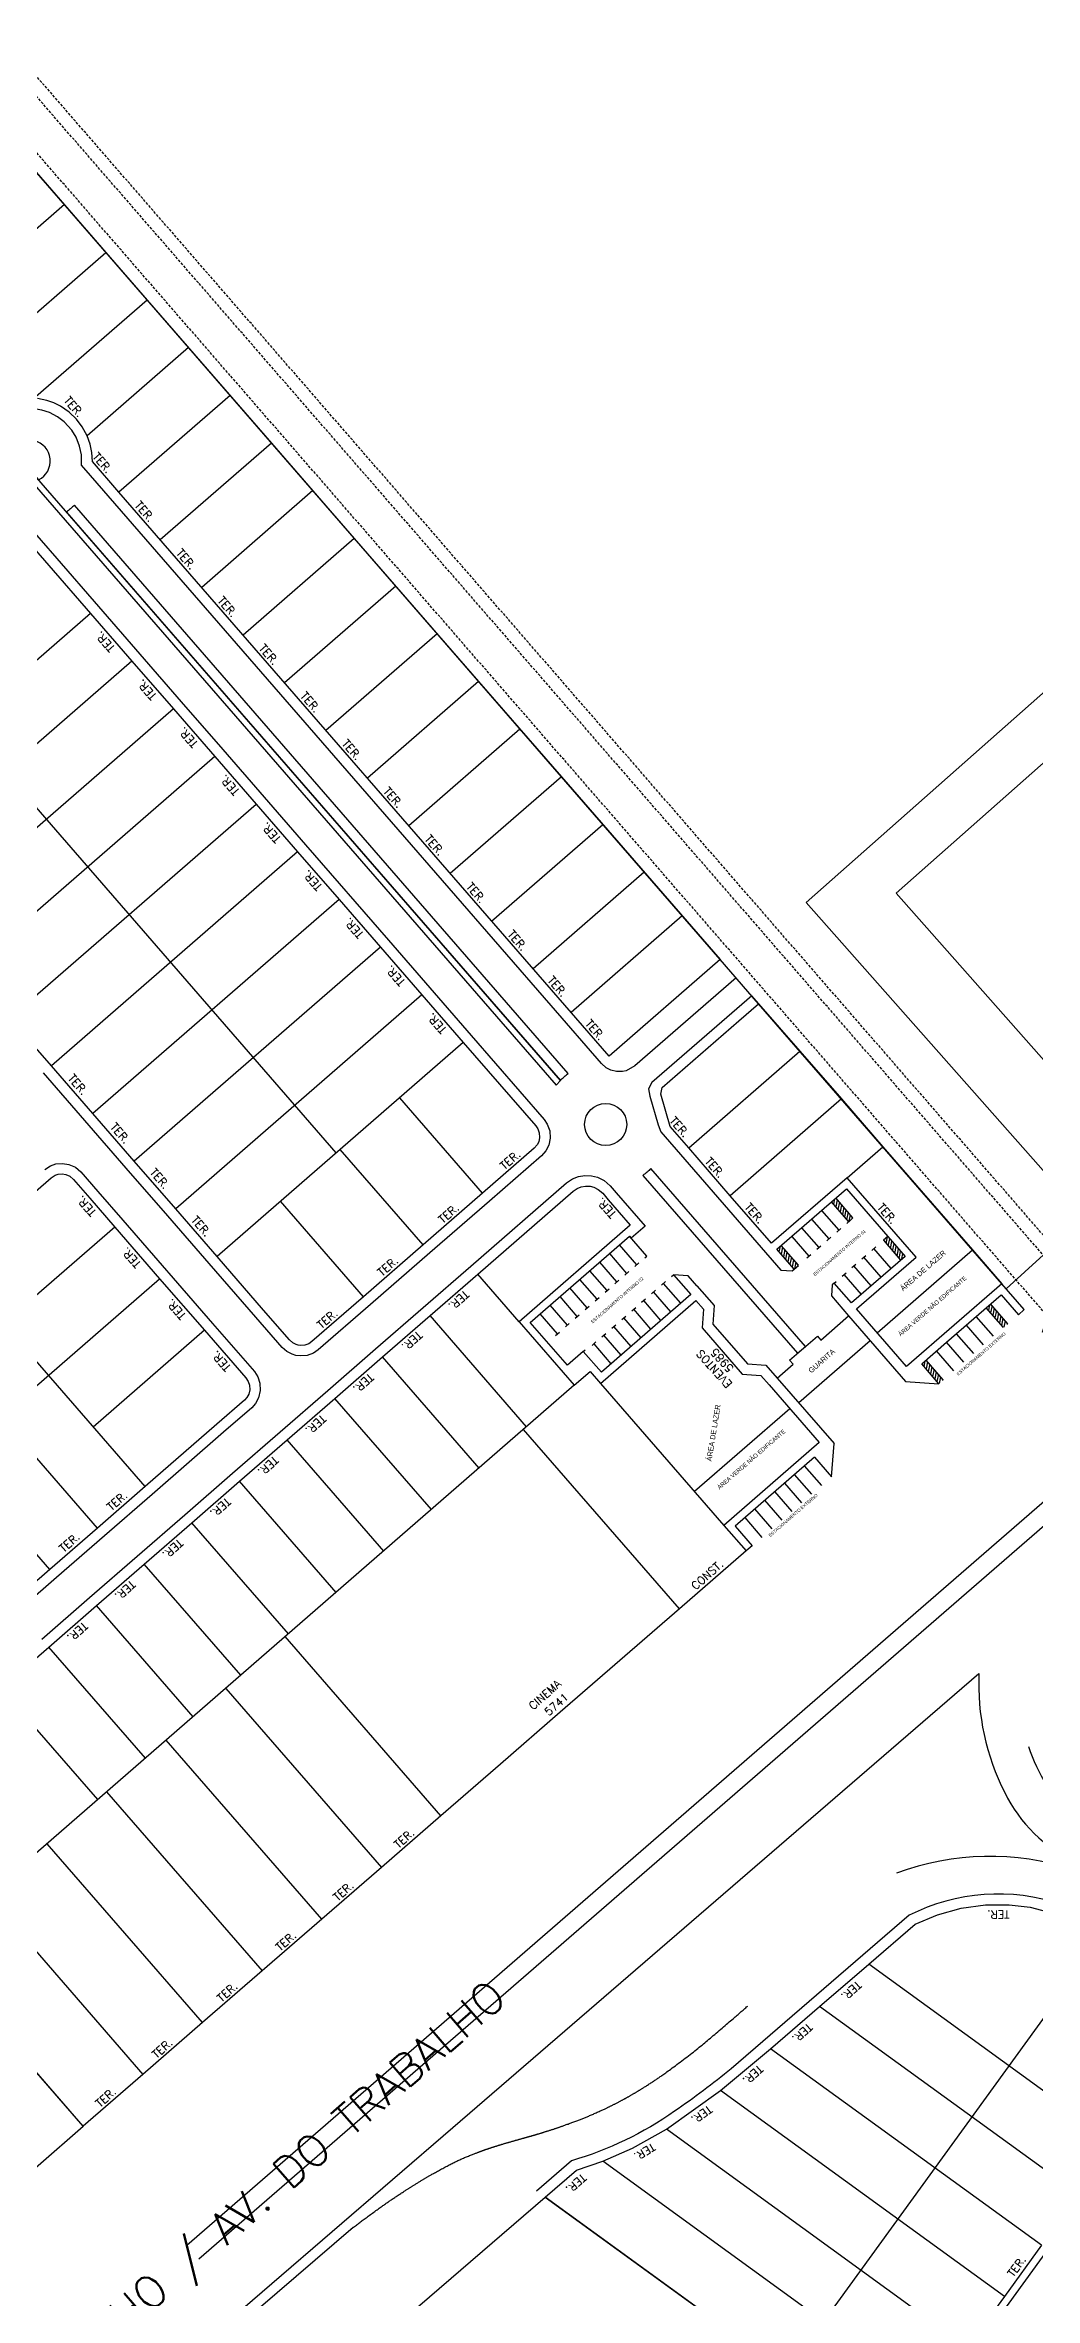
# Model space of a CAD drawing. Extents: x 714896 to 749292, y 8417558 to 8447149.
# Drawn here: x 742666.8 to 742854.9, y 8429286 to 8429714 of the extents above; entities that cross this region are included whole.
import ezdxf

# ---------------------------------------------------------------- set-up
doc = ezdxf.new("R2010")
doc.units = 0
doc.header["$MEASUREMENT"] = 0
doc.linetypes.add('DASHED', pattern=[0.75, 0.5, -0.25])
for name, color, linetype in [('LOTE', 7, 'CONTINUOUS'), ('MEIO_FIO', 24, 'CONTINUOUS'), ('NUM-PORTA', 7, 'CONTINUOUS'), ('QUADRA', 6, 'CONTINUOUS'), ('REFERENCIA', 7, 'CONTINUOUS'), ('TEXTO', 7, 'CONTINUOUS'), ('TEXTODERUA', 3, 'CONTINUOUS')]:
    doc.layers.add(name, color=color, linetype=linetype)
doc.styles.add('ROMANS', font='ROMANS.SHX', dxfattribs={"height": 1.5})

msp = doc.modelspace()

# ---------------------------------------------------------------- linework, layer by layer
at = {"layer": 'LOTE', "color": 0}
for p, q in [((742814.35, 8429492.62), (742817.63, 8429488.85)), ((742781.14, 8429483.95), (742777.86, 8429487.73)), ((742808.69, 8429487.7), (742811.97, 8429483.93)), ((742810.57, 8429489.34), (742813.85, 8429485.57)), ((742812.46, 8429490.98), (742815.74, 8429487.21)), ((742775.48, 8429479.03), (742772.2, 8429482.81)), ((742777.37, 8429480.67), (742774.09, 8429484.45)), ((742779.26, 8429482.31), (742775.98, 8429486.09)), ((742825.69, 8429479.96), (742822.41, 8429483.73)), ((742827.58, 8429481.6), (742824.3, 8429485.37)), ((742771.71, 8429475.75), (742768.43, 8429479.53)), ((742773.6, 8429477.39), (742770.32, 8429481.17)), ((742787.6, 8429474.99), (742784.32, 8429478.77)), ((742821.92, 8429476.68), (742818.64, 8429480.45)), ((742823.8, 8429478.32), (742820.52, 8429482.09)), ((742766.05, 8429470.83), (742762.77, 8429474.61)), ((742767.94, 8429472.47), (742764.65, 8429476.25)), ((742769.82, 8429474.11), (742766.54, 8429477.89)), ((742783.83, 8429471.71), (742780.55, 8429475.49)), ((742785.72, 8429473.35), (742782.44, 8429477.13)), ((742848.94, 8429470.36), (742845.66, 8429474.13)), ((742848.94, 8429470.36), (742845.66, 8429474.13)), ((742764.16, 8429469.19), (742760.88, 8429472.97)), ((742778.17, 8429466.79), (742774.89, 8429470.57)), ((742780.06, 8429468.43), (742776.78, 8429472.21)), ((742781.94, 8429470.07), (742778.66, 8429473.85)), ((742845.17, 8429467.08), (742841.89, 8429470.85)), ((742847.05, 8429468.72), (742843.77, 8429472.49)), ((742774.4, 8429463.51), (742771.12, 8429467.29)), ((742776.28, 8429465.15), (742773, 8429468.93)), ((742839.51, 8429462.16), (742836.23, 8429465.93)), ((742841.39, 8429463.8), (742838.11, 8429467.57)), ((742843.28, 8429465.44), (742840, 8429469.21)), ((742810.64, 8429437.06), (742807.36, 8429440.84)), ((742812.52, 8429438.7), (742809.24, 8429442.48)), ((742814.41, 8429440.34), (742811.13, 8429444.12)), ((742804.98, 8429432.14), (742801.7, 8429435.92)), ((742806.86, 8429433.78), (742803.58, 8429437.56)), ((742808.75, 8429435.42), (742805.47, 8429439.2)), ((742803.09, 8429430.5), (742799.81, 8429434.28))]:
    msp.add_line(p, q, dxfattribs=at)
at = {"layer": 'LOTE', "color": 253, "linetype": 'DASHED'}
for points in [[(742861.96, 8429481.67), (742522.05, 8429872.73)], [(742877.46, 8429460.02), (742520.17, 8429871.09)], [(742872.18, 8429455.44), (742514.88, 8429866.49)]]:
    msp.add_lwpolyline(points, dxfattribs=at)
at = {"layer": 'LOTE', "linetype": 'CONTINUOUS'}
for points in [[(742763.92, 8429516.42), (742764.72, 8429517.33), (742500.07, 8429821.8), (742499.06, 8429821.13), (742763.92, 8429516.42)], [(742675.42, 8429606.04), (742633.53, 8429569.64)], [(742683.29, 8429596.99), (742636.5, 8429556.31)], [(742691.16, 8429587.93), (742644.37, 8429547.26)], [(742722.12, 8429503.54), (742651.27, 8429585.05)], [(742699.03, 8429578.87), (742652.24, 8429538.2)], [(742660.11, 8429529.14), (742706.91, 8429569.82)], [(742714.78, 8429560.76), (742667.99, 8429520.09)], [(742722.65, 8429551.7), (742675.86, 8429511.03)], [(742730.52, 8429542.65), (742683.73, 8429501.97)], [(742738.4, 8429533.59), (742691.6, 8429492.92)], [(742746.27, 8429524.53), (742699.47, 8429483.86)], [(742749.94, 8429495.92), (742734.19, 8429514.04)], [(742738.62, 8429486.08), (742722.87, 8429504.2)], [(742727.29, 8429476.24), (742711.55, 8429494.36)], [(742680.02, 8429489.47), (742658.89, 8429471.1)], [(742630, 8429428.77), (742688.55, 8429479.66)], [(742685.78, 8429440.16), (742649.05, 8429482.43)], [(742676.73, 8429432.29), (742639.99, 8429474.55)], [(742697.08, 8429469.85), (742675.94, 8429451.48)], [(742667.67, 8429424.42), (742630.93, 8429466.68)]]:
    msp.add_lwpolyline(points, dxfattribs=at)
at = {"layer": 'LOTE', "color": 7, "linetype": 'CONTINUOUS'}
for points in [[(742670.44, 8429683.72), (742649.31, 8429665.35)], [(742657.18, 8429656.29), (742678.32, 8429674.66)], [(742686.19, 8429665.6), (742665.05, 8429647.23)], [(742694.06, 8429656.55), (742674.77, 8429639.78)], [(742701.93, 8429647.49), (742680.8, 8429629.12)], [(742709.8, 8429638.43), (742688.67, 8429620.06)], [(742717.68, 8429629.38), (742696.54, 8429611.01)], [(742725.55, 8429620.32), (742704.42, 8429601.95)], [(742733.42, 8429611.26), (742712.29, 8429592.89)], [(742741.29, 8429602.2), (742720.16, 8429583.84)], [(742749.17, 8429593.15), (742728.03, 8429574.78)], [(742757.04, 8429584.09), (742735.91, 8429565.72)], [(742764.91, 8429575.03), (742743.78, 8429556.67)], [(742751.65, 8429547.61), (742772.78, 8429565.98)], [(742780.66, 8429556.92), (742759.52, 8429538.55)], [(742787.87, 8429548.62), (742766.75, 8429530.23)], [(742789.13, 8429504.49), (742810.26, 8429522.86)], [(742818.13, 8429513.8), (742797, 8429495.43)], [(742819.21, 8429498.84), (742826.01, 8429504.74)], [(742824.94, 8429469.38), (742843.06, 8429485.13)], [(742756.88, 8429471.47), (742749, 8429480.54)], [(742758.31, 8429451.53), (742739.95, 8429472.66)], [(742749.26, 8429443.66), (742730.89, 8429464.79)], [(742767.37, 8429459.4), (742644.52, 8429352.62)], [(742772.36, 8429459.76), (742795.81, 8429432.78)], [(742740.2, 8429435.79), (742721.83, 8429456.92)], [(742808.34, 8429454.95), (742790.22, 8429439.21)], [(742731.14, 8429427.91), (742712.77, 8429449.05)], [(742787.35, 8429416.93), (742757.73, 8429451.02)], [(742722.09, 8429420.04), (742703.72, 8429441.17)], [(742713.03, 8429412.17), (742694.66, 8429433.3)], [(742703.97, 8429404.3), (742685.6, 8429425.43)], [(742694.92, 8429396.42), (742676.55, 8429417.56)], [(742742.02, 8429377.62), (742712.44, 8429411.66)], [(742685.86, 8429388.55), (742667.49, 8429409.68)], [(742676.8, 8429380.68), (742658.43, 8429401.81)], [(742701.12, 8429401.82), (742730.69, 8429367.8)], [(742719.36, 8429357.97), (742689.8, 8429391.98)], [(742678.48, 8429382.14), (742708.03, 8429348.14)], [(742696.7, 8429338.31), (742667.16, 8429372.3)], [(742655.84, 8429362.46), (742685.37, 8429328.48)], [(742869.23, 8429356.63), (742807.72, 8429271.82)], [(742870.23, 8429315.43), (742823.33, 8429349.44)], [(742863.19, 8429305.72), (742813.99, 8429341.39)], [(742856.14, 8429296), (742804.65, 8429333.34)], [(742849.1, 8429286.29), (742795.18, 8429325.39)], [(742842.05, 8429276.57), (742784.87, 8429318.04)], [(742835.01, 8429266.86), (742772.78, 8429311.98)]]:
    msp.add_lwpolyline(points, dxfattribs=at)
at = {"layer": 'LOTE', "linetype": 'CONTINUOUS'}
for points in [[(742660.47, 8429637.27), (742665.55, 8429631.42, 1.290994)], [(742672.36, 8429626.63, -0.041739), (742670.85, 8429625.32), (742764.72, 8429517.33, -0.041739), (742766.23, 8429518.64)], [(742781.92, 8429500.59, -0.041739), (742780.41, 8429499.28), (742809.79, 8429465.48), (742811.3, 8429466.79)]]:
    msp.add_lwpolyline(points, format="xyb", close=True, dxfattribs=at)
at = {"layer": 'LOTE', "color": 0}
for points in [[(742819.52, 8429490.49), (742816.24, 8429494.26)], [(742816.85, 8429494.8), (742816.65, 8429493.79)], [(742817.34, 8429494.67), (742817.06, 8429493.31)], [(742820.33, 8429491.23), (742817.07, 8429494.99)], [(742817.75, 8429494.2), (742817.48, 8429492.83)], [(742818.17, 8429493.72), (742817.89, 8429492.36)], [(742818.58, 8429493.24), (742818.31, 8429491.88)], [(742818.99, 8429492.77), (742818.72, 8429491.41)], [(742819.41, 8429492.29), (742819.13, 8429490.93)], [(742819.82, 8429491.81), (742819.57, 8429490.57)], [(742815.36, 8429486.88), (742816.12, 8429487.54)], [(742817.25, 8429488.52), (742818.01, 8429489.18)], [(742819.14, 8429490.16), (742819.51, 8429490.49)], [(742819.52, 8429490.49), (742820.33, 8429491.23)], [(742826.94, 8429487.67), (742826.11, 8429486.95)], [(742826.22, 8429486.82), (742826.27, 8429487.09)], [(742826.63, 8429486.34), (742826.89, 8429487.62)], [(742827.05, 8429485.87), (742827.32, 8429487.23)], [(742780.76, 8429483.63), (742781.14, 8429483.95)], [(742806.48, 8429485.78), (742806.27, 8429484.77)], [(742809.95, 8429482.21), (742806.69, 8429485.97)], [(742806.96, 8429485.65), (742806.69, 8429484.29)], [(742807.37, 8429485.18), (742807.1, 8429483.81)], [(742807.79, 8429484.7), (742807.51, 8429483.34)], [(742808.2, 8429484.22), (742807.93, 8429482.86)], [(742808.62, 8429483.75), (742808.34, 8429482.39)], [(742809.03, 8429483.27), (742808.76, 8429481.91)], [(742809.44, 8429482.79), (742809.19, 8429481.55)], [(742811.59, 8429483.6), (742812.34, 8429484.26)], [(742813.48, 8429485.24), (742814.23, 8429485.9)], [(742822.03, 8429483.4), (742822.79, 8429484.06)], [(742823.92, 8429485.04), (742824.67, 8429485.7)], [(742826.11, 8429486.95), (742829.39, 8429483.17)], [(742827.46, 8429485.39), (742827.73, 8429486.75)], [(742827.87, 8429484.91), (742828.15, 8429486.28)], [(742828.29, 8429484.44), (742828.56, 8429485.8)], [(742828.7, 8429483.96), (742828.98, 8429485.32)], [(742829.12, 8429483.48), (742829.39, 8429484.85)], [(742829.62, 8429483.48), (742829.8, 8429484.37)], [(742775.1, 8429478.71), (742775.86, 8429479.36)], [(742776.99, 8429480.35), (742777.75, 8429481)], [(742778.88, 8429481.99), (742779.63, 8429482.64)], [(742783.94, 8429478.45), (742784.69, 8429479.11)], [(742785.82, 8429480.09), (742786.2, 8429480.42)], [(742809.14, 8429481.47), (742809.97, 8429482.19)], [(742809.86, 8429482.32), (742809.81, 8429482.08)], [(742816.75, 8429478.81), (742817.13, 8429479.14)], [(742818.26, 8429480.12), (742819.01, 8429480.78)], [(742820.14, 8429481.76), (742820.9, 8429482.42)], [(742769.44, 8429473.79), (742770.2, 8429474.44)], [(742771.33, 8429475.43), (742772.09, 8429476.08)], [(742773.22, 8429477.07), (742773.97, 8429477.72)], [(742778.28, 8429473.53), (742779.03, 8429474.19)], [(742780.16, 8429475.17), (742780.92, 8429475.83)], [(742782.05, 8429476.81), (742782.81, 8429477.47)], [(742848.94, 8429470.36), (742845.66, 8429474.13)], [(742846.28, 8429474.67), (742846.07, 8429473.65)], [(742849.76, 8429471.09), (742846.49, 8429474.85)], [(742846.76, 8429474.54), (742846.49, 8429473.18)], [(742765.67, 8429470.51), (742766.42, 8429471.16)], [(742767.56, 8429472.15), (742768.31, 8429472.8)], [(742774.5, 8429470.25), (742775.26, 8429470.91)], [(742776.39, 8429471.89), (742777.15, 8429472.55)], [(742847.18, 8429474.06), (742846.9, 8429472.7)], [(742847.59, 8429473.59), (742847.32, 8429472.22)], [(742848.01, 8429473.11), (742847.73, 8429471.75)], [(742848.42, 8429472.63), (742848.15, 8429471.27)], [(742848.83, 8429472.16), (742848.56, 8429470.79)], [(742849.25, 8429471.68), (742849, 8429470.43)], [(742849.66, 8429471.2), (742849.61, 8429470.97)], [(742763.78, 8429468.87), (742764.54, 8429469.52)], [(742769.07, 8429465.83), (742769.44, 8429466.17)], [(742770.73, 8429466.97), (742771.48, 8429467.63)], [(742772.62, 8429468.61), (742773.37, 8429469.27)], [(742834.01, 8429464.01), (742833.81, 8429462.99)], [(742834.5, 8429463.88), (742834.22, 8429462.52)], [(742837.49, 8429460.43), (742834.23, 8429464.19)], [(742834.91, 8429463.4), (742834.64, 8429462.04)], [(742835.33, 8429462.93), (742835.05, 8429461.56)], [(742835.74, 8429462.45), (742835.47, 8429461.09)], [(742836.16, 8429461.97), (742835.88, 8429460.61)], [(742836.57, 8429461.5), (742836.3, 8429460.13)], [(742836.98, 8429461.02), (742836.73, 8429459.77)], [(742837.4, 8429460.54), (742837.35, 8429460.31)]]:
    msp.add_lwpolyline(points, dxfattribs=at)
at = {"layer": 'LOTE', "color": 253, "elevation": 545.04}
for points in [[(742917.1, 8429489.77), (742693.69, 8429295.99)], [(742919.39, 8429487.12), (742695.99, 8429293.35)]]:
    msp.add_lwpolyline(points, dxfattribs=at)
at = {"layer": 'LOTE', "color": 7}
for points in [[(742805.92, 8429460.78), (742808.94, 8429463.41), (742808.28, 8429464.16), (742813.56, 8429468.76), (742814.22, 8429468), (742819.5, 8429472.59)], [(742823.61, 8429467.86), (742810.04, 8429456.04)]]:
    msp.add_lwpolyline(points, dxfattribs=at)
at = {"layer": 'LOTE', "linetype": 'CONTINUOUS'}
msp.add_circle((742773.32, 8429508.96), 4, dxfattribs=at)
at = {"layer": 'MEIO_FIO', "color": 24, "linetype": 'CONTINUOUS'}
msp.add_line((742725.32, 8429299.38), (742700.06, 8429277.64), dxfattribs=at)
at = {"layer": 'MEIO_FIO', "linetype": 'CONTINUOUS'}
for points in [[(742798.13, 8429536.82), (742778.89, 8429520.09), (742777.22, 8429519.17), (742776.5, 8429519.02), (742775.4, 8429519.01), (742774.32, 8429519.28), (742773.45, 8429519.73), (742772.54, 8429520.53), (742762.95, 8429531.56), (742724.19, 8429576.15), (742675.44, 8429632.24), (742673.73, 8429634.2), (742673.69, 8429636.2), (742673.35, 8429637.85), (742672.68, 8429639.53), (742671.85, 8429640.88), (742670.43, 8429642.45), (742669.15, 8429643.43), (742667.64, 8429644.22), (742666.18, 8429644.7), (742664.36, 8429644.98), (742640.08, 8429672.91), (742616.36, 8429700.21), (742585.09, 8429736.18)], [(742663.07, 8429623.3), (742669, 8429616.48), (742676.93, 8429607.36), (742684.8, 8429598.3), (742692.67, 8429589.24), (742700.54, 8429580.19), (742708.42, 8429571.13), (742716.29, 8429562.07), (742732.03, 8429543.96), (742739.91, 8429534.9), (742747.78, 8429525.84), (742761.63, 8429509.91), (742762.23, 8429509.02), (742762.69, 8429507.76), (742762.79, 8429506.38), (742762.5, 8429505.02), (742761.96, 8429503.94), (742761.16, 8429503.03), (742751.25, 8429494.41), (742739.93, 8429484.57), (742728.61, 8429474.73), (742718.7, 8429466.12), (742717.8, 8429465.51), (742716.58, 8429465.08), (742715.37, 8429464.97), (742714.43, 8429465.09), (742713.74, 8429465.29), (742712.72, 8429465.81), (742711.83, 8429466.6), (742706.81, 8429472.37), (742697.97, 8429482.55), (742690.09, 8429491.6), (742682.22, 8429500.66), (742674.35, 8429509.72), (742666.48, 8429518.77)], [(742802.39, 8429531.92), (742801.08, 8429533.42), (742782.12, 8429516.93), (742781.45, 8429515.72), (742781.75, 8429514.34), (742783.32, 8429508.89), (742783.81, 8429507.56), (742806.64, 8429481.29), (742808.76, 8429481.14), (742809.14, 8429481.47), (742805.86, 8429485.24), (742819.07, 8429496.72), (742830.22, 8429483.89), (742820.03, 8429475.04), (742816.75, 8429478.81), (742816.37, 8429478.48), (742816.22, 8429476.37), (742819.5, 8429472.59), (742830.33, 8429460.14), (742836.68, 8429459.7), (742833.4, 8429463.47), (742838.11, 8429467.57), (742848.49, 8429476.59), (742851.77, 8429472.81), (742852.9, 8429473.8), (742848.64, 8429478.71)], [(742666.72, 8429500.43), (742667.81, 8429501.13), (742668.84, 8429501.46), (742670.11, 8429501.57), (742671.31, 8429501.37), (742672.55, 8429500.82), (742673.56, 8429499.95), (742676.78, 8429496.25), (742681.53, 8429490.79), (742698.59, 8429471.16), (742706.55, 8429462), (742707.22, 8429460.98), (742707.61, 8429459.78), (742707.69, 8429458.4), (742707.37, 8429457.03), (742706.77, 8429455.92), (742706.05, 8429455.13), (742700.72, 8429450.49), (742687.1, 8429438.65), (742678.04, 8429430.78), (742668.98, 8429422.91), (742651.84, 8429408.01)], [(742666.18, 8429411.19), (742675.24, 8429419.07), (742684.29, 8429426.94), (742693.35, 8429434.81), (742702.41, 8429442.68), (742711.46, 8429450.56), (742720.52, 8429458.43), (742729.58, 8429466.3), (742738.63, 8429474.17), (742747.69, 8429482.04), (742765.9, 8429497.87), (742767, 8429498.61), (742768.14, 8429499.05), (742769.37, 8429499.26), (742770.65, 8429499.2), (742771.77, 8429498.92), (742773.04, 8429498.29), (742774.18, 8429497.3), (742775.32, 8429495.99), (742780.83, 8429489.65), (742778.19, 8429487.35)], [(742790.67, 8429478.32), (742789.03, 8429480.21), (742786.21, 8429480.41), (742789.49, 8429476.63), (742772.51, 8429461.87), (742769.07, 8429465.83), (742766.05, 8429463.21), (742758.99, 8429471.33), (742777.84, 8429487.71), (742778.19, 8429487.35)], [(742790.67, 8429478.32), (742790.67, 8429478.32), (742793.95, 8429474.55), (742793.71, 8429471.02), (742800.27, 8429463.48), (742803.79, 8429463.23), (742805.92, 8429460.78), (742816.74, 8429448.33)], [(742813.02, 8429445.76), (742797.92, 8429432.64), (742801.15, 8429428.91)], [(742813.02, 8429445.76), (742816.26, 8429442.02), (742816.74, 8429448.33)], [(742801.15, 8429428.91), (742800.02, 8429427.93)]]:
    msp.add_lwpolyline(points, dxfattribs=at)
at = {"layer": 'MEIO_FIO', "color": 24, "linetype": 'CONTINUOUS'}
for points in [[(742853.7, 8429390.76, 0.122128), (742862.18, 8429377.15, 0.168147), (742875.18, 8429374.29, 0.168141), (742933.5, 8429398.48, 0.007611), (742949.8, 8429414.01, 0.086904), (742974.5, 8429449.8, 0.127502), (742978.25, 8429471.19, -0.207551), (742985.44, 8429501.52)], [(742829.17, 8429256.26), (742900.22, 8429354.22, 0.737564), (742895.06, 8429361.1), (742894.97, 8429361.07, -0.041319), (742876.62, 8429358.37), (742874.15, 8429358.35, -0.083644), (742859.94, 8429360.77, 0.201476), (742831.02, 8429358.71), (742797.19, 8429329.56, -0.021984), (742786.43, 8429321.48, -0.08207), (742766.84, 8429312.08), (742760.15, 8429306.32)]]:
    msp.add_lwpolyline(points, format="xyb", dxfattribs=at)
for points in [[(742698.44, 8429278.88), (742744.26, 8429318.4), (742844.28, 8429404.65)], [(742724.82, 8429298.99), (742724.82, 8429298.99), (742725.03, 8429299.15), (742725.23, 8429299.31), (742725.41, 8429299.45), (742725.59, 8429299.59), (742725.77, 8429299.73), (742725.94, 8429299.85), (742726.1, 8429299.98), (742726.26, 8429300.1), (742726.42, 8429300.22), (742726.58, 8429300.34), (742726.74, 8429300.46), (742726.9, 8429300.59), (742727.07, 8429300.71), (742727.24, 8429300.83), (742727.41, 8429300.96), (742727.59, 8429301.1), (742727.78, 8429301.24), (742727.98, 8429301.38), (742728.18, 8429301.53), (742728.39, 8429301.68), (742728.6, 8429301.83), (742728.81, 8429301.98), (742729.02, 8429302.14), (742729.24, 8429302.29), (742729.45, 8429302.44), (742729.66, 8429302.6), (742729.87, 8429302.75), (742730.07, 8429302.89), (742730.27, 8429303.03), (742730.46, 8429303.17), (742730.65, 8429303.3), (742730.82, 8429303.43), (742730.99, 8429303.55), (742731.16, 8429303.66), (742731.31, 8429303.77), (742731.46, 8429303.88), (742731.61, 8429303.98), (742731.76, 8429304.08), (742731.9, 8429304.18), (742732.04, 8429304.28), (742732.18, 8429304.38), (742732.32, 8429304.47), (742732.46, 8429304.57), (742732.61, 8429304.67), (742732.76, 8429304.77), (742732.91, 8429304.87), (742733.06, 8429304.97), (742733.23, 8429305.08), (742733.39, 8429305.19), (742733.56, 8429305.3), (742733.72, 8429305.41), (742733.89, 8429305.52), (742734.06, 8429305.63), (742734.23, 8429305.74), (742734.39, 8429305.85), (742734.55, 8429305.96), (742734.71, 8429306.06), (742734.87, 8429306.16), (742735.02, 8429306.26), (742735.16, 8429306.35), (742735.3, 8429306.44), (742735.42, 8429306.52), (742735.55, 8429306.6), (742735.66, 8429306.68), (742735.77, 8429306.75), (742735.87, 8429306.81), (742735.98, 8429306.88), (742736.07, 8429306.94), (742736.17, 8429307), (742736.27, 8429307.06), (742736.36, 8429307.13), (742736.46, 8429307.19), (742736.56, 8429307.25), (742736.66, 8429307.31), (742736.76, 8429307.37), (742736.87, 8429307.44), (742736.98, 8429307.51), (742737.1, 8429307.58), (742737.22, 8429307.66), (742737.35, 8429307.74), (742737.47, 8429307.81), (742737.6, 8429307.89), (742737.73, 8429307.97), (742737.86, 8429308.05), (742737.99, 8429308.13), (742738.12, 8429308.21), (742738.25, 8429308.29), (742738.38, 8429308.36), (742738.5, 8429308.44), (742738.62, 8429308.51), (742738.73, 8429308.58), (742738.84, 8429308.64), (742738.95, 8429308.71), (742739.05, 8429308.77), (742739.15, 8429308.83), (742739.25, 8429308.89), (742739.36, 8429308.95), (742739.46, 8429309.01), (742739.56, 8429309.07), (742739.67, 8429309.13), (742739.79, 8429309.2), (742739.9, 8429309.26), (742740.03, 8429309.33), (742740.16, 8429309.41), (742740.3, 8429309.49), (742740.45, 8429309.57), (742740.61, 8429309.66), (742740.78, 8429309.76), (742740.96, 8429309.85), (742741.15, 8429309.96), (742741.34, 8429310.06), (742741.54, 8429310.17), (742741.74, 8429310.28), (742741.94, 8429310.4), (742742.15, 8429310.51), (742742.36, 8429310.62), (742742.57, 8429310.74), (742742.78, 8429310.85), (742742.99, 8429310.96), (742743.19, 8429311.07), (742743.4, 8429311.17), (742743.59, 8429311.28), (742743.79, 8429311.38), (742743.97, 8429311.47), (742744.16, 8429311.57), (742744.34, 8429311.66), (742744.53, 8429311.75), (742744.7, 8429311.84), (742744.88, 8429311.92), (742745.06, 8429312.01), (742745.24, 8429312.09), (742745.42, 8429312.17), (742745.6, 8429312.25), (742745.78, 8429312.34), (742745.96, 8429312.42), (742746.14, 8429312.5), (742746.33, 8429312.58), (742746.52, 8429312.66), (742746.71, 8429312.74), (742746.9, 8429312.82), (742747.09, 8429312.89), (742747.28, 8429312.97), (742747.46, 8429313.04), (742747.64, 8429313.12), (742747.82, 8429313.19), (742747.99, 8429313.25), (742748.15, 8429313.32), (742748.31, 8429313.38), (742748.45, 8429313.44), (742748.59, 8429313.49), (742748.72, 8429313.54), (742748.83, 8429313.58), (742748.94, 8429313.62), (742749.03, 8429313.66), (742749.12, 8429313.69), (742749.2, 8429313.72), (742749.27, 8429313.75), (742749.34, 8429313.78), (742749.4, 8429313.8), (742749.45, 8429313.82), (742749.51, 8429313.84), (742749.56, 8429313.86), (742749.61, 8429313.88), (742749.66, 8429313.89), (742749.7, 8429313.91), (742749.76, 8429313.93), (742749.81, 8429313.95), (742749.86, 8429313.97), (742749.92, 8429313.99), (742749.98, 8429314.01), (742750.04, 8429314.03), (742750.09, 8429314.05), (742750.15, 8429314.07), (742750.21, 8429314.1), (742750.27, 8429314.12), (742750.33, 8429314.14), (742750.39, 8429314.16), (742750.45, 8429314.18), (742750.51, 8429314.2), (742750.56, 8429314.22), (742750.61, 8429314.24), (742750.66, 8429314.25), (742750.71, 8429314.27), (742750.76, 8429314.29), (742750.8, 8429314.3), (742750.85, 8429314.32), (742750.9, 8429314.33), (742750.94, 8429314.35), (742750.99, 8429314.36), (742751.04, 8429314.38), (742751.09, 8429314.4), (742751.14, 8429314.41), (742751.19, 8429314.43), (742751.25, 8429314.45), (742751.31, 8429314.47), (742751.38, 8429314.49), (742751.45, 8429314.52), (742751.52, 8429314.54), (742751.6, 8429314.57), (742751.68, 8429314.59), (742751.76, 8429314.62), (742751.85, 8429314.65), (742751.93, 8429314.68), (742752.02, 8429314.7), (742752.11, 8429314.73), (742752.2, 8429314.76), (742752.29, 8429314.79), (742752.38, 8429314.82), (742752.47, 8429314.85), (742752.55, 8429314.87), (742752.64, 8429314.9), (742752.72, 8429314.93), (742752.8, 8429314.95), (742752.88, 8429314.98), (742752.96, 8429315), (742753.04, 8429315.03), (742753.12, 8429315.05), (742753.2, 8429315.07), (742753.27, 8429315.1), (742753.36, 8429315.12), (742753.44, 8429315.15), (742753.53, 8429315.17), (742753.61, 8429315.2), (742753.71, 8429315.23), (742753.8, 8429315.25), (742753.9, 8429315.28), (742754.01, 8429315.32), (742754.12, 8429315.35), (742754.23, 8429315.38), (742754.35, 8429315.41), (742754.47, 8429315.45), (742754.59, 8429315.48), (742754.71, 8429315.52), (742754.83, 8429315.55), (742754.95, 8429315.59), (742755.07, 8429315.62), (742755.19, 8429315.66), (742755.31, 8429315.69), (742755.43, 8429315.73), (742755.54, 8429315.76), (742755.65, 8429315.79), (742755.75, 8429315.82), (742755.85, 8429315.85), (742755.95, 8429315.88), (742756.04, 8429315.9), (742756.13, 8429315.93), (742756.22, 8429315.95), (742756.31, 8429315.98), (742756.4, 8429316), (742756.48, 8429316.02), (742756.57, 8429316.05), (742756.65, 8429316.07), (742756.74, 8429316.1), (742756.82, 8429316.12), (742756.91, 8429316.14), (742757, 8429316.17), (742757.09, 8429316.2), (742757.19, 8429316.22), (742757.28, 8429316.25), (742757.38, 8429316.27), (742757.47, 8429316.3), (742757.57, 8429316.33), (742757.67, 8429316.36), (742757.76, 8429316.38), (742757.85, 8429316.41), (742757.95, 8429316.44), (742758.04, 8429316.46), (742758.12, 8429316.48), (742758.21, 8429316.51), (742758.29, 8429316.53), (742758.36, 8429316.55), (742758.43, 8429316.57), (742758.5, 8429316.59), (742758.56, 8429316.61), (742758.62, 8429316.63), (742758.68, 8429316.64), (742758.74, 8429316.66), (742758.79, 8429316.67), (742758.85, 8429316.69), (742758.9, 8429316.71), (742758.96, 8429316.72), (742759.02, 8429316.74), (742759.08, 8429316.76), (742759.14, 8429316.77), (742759.21, 8429316.79), (742759.28, 8429316.81), (742759.35, 8429316.84), (742759.43, 8429316.86), (742759.52, 8429316.88), (742759.6, 8429316.91), (742759.69, 8429316.93), (742759.79, 8429316.96), (742759.88, 8429316.99), (742759.98, 8429317.02), (742760.07, 8429317.05), (742760.17, 8429317.07), (742760.27, 8429317.1), (742760.36, 8429317.13), (742760.46, 8429317.16), (742760.55, 8429317.19), (742760.65, 8429317.21), (742760.74, 8429317.24), (742760.82, 8429317.27), (742760.91, 8429317.29), (742760.99, 8429317.32), (742761.08, 8429317.34), (742761.16, 8429317.37), (742761.25, 8429317.4), (742761.33, 8429317.42), (742761.42, 8429317.45), (742761.51, 8429317.48), (742761.6, 8429317.51), (742761.7, 8429317.54), (742761.79, 8429317.57), (742761.9, 8429317.6), (742762, 8429317.63), (742762.11, 8429317.67), (742762.23, 8429317.7), (742762.34, 8429317.74), (742762.46, 8429317.78), (742762.59, 8429317.82), (742762.71, 8429317.86), (742762.84, 8429317.9), (742762.96, 8429317.94), (742763.09, 8429317.98), (742763.21, 8429318.02), (742763.33, 8429318.06), (742763.45, 8429318.1), (742763.57, 8429318.14), (742763.68, 8429318.18), (742763.79, 8429318.21), (742763.9, 8429318.25), (742764, 8429318.28), (742764.1, 8429318.31), (742764.19, 8429318.35), (742764.29, 8429318.38), (742764.38, 8429318.41), (742764.48, 8429318.44), (742764.58, 8429318.48), (742764.68, 8429318.51), (742764.78, 8429318.55), (742764.89, 8429318.59), (742765.01, 8429318.63), (742765.13, 8429318.67), (742765.25, 8429318.71), (742765.39, 8429318.76), (742765.54, 8429318.82), (742765.69, 8429318.87), (742765.85, 8429318.93), (742766.02, 8429318.99), (742766.19, 8429319.05), (742766.37, 8429319.12), (742766.55, 8429319.18), (742766.74, 8429319.25), (742766.92, 8429319.32), (742767.11, 8429319.39), (742767.3, 8429319.46), (742767.48, 8429319.52), (742767.66, 8429319.59), (742767.84, 8429319.66), (742768.02, 8429319.73), (742768.19, 8429319.79), (742768.36, 8429319.86), (742768.52, 8429319.92), (742768.69, 8429319.98), (742768.84, 8429320.04), (742769, 8429320.11), (742769.16, 8429320.17), (742769.31, 8429320.23), (742769.47, 8429320.3), (742769.63, 8429320.36), (742769.79, 8429320.43), (742769.95, 8429320.5), (742770.11, 8429320.57), (742770.28, 8429320.64), (742770.45, 8429320.71), (742770.63, 8429320.79), (742770.81, 8429320.87), (742770.99, 8429320.95), (742771.17, 8429321.03), (742771.36, 8429321.11), (742771.55, 8429321.2), (742771.73, 8429321.28), (742771.92, 8429321.36), (742772.1, 8429321.45), (742772.28, 8429321.53), (742772.45, 8429321.61), (742772.62, 8429321.68), (742772.78, 8429321.76), (742772.94, 8429321.83), (742773.08, 8429321.9), (742773.22, 8429321.96), (742773.35, 8429322.02), (742773.48, 8429322.08), (742773.59, 8429322.13), (742773.7, 8429322.19), (742773.81, 8429322.24), (742773.91, 8429322.29), (742774.01, 8429322.34), (742774.11, 8429322.38), (742774.21, 8429322.43), (742774.31, 8429322.48), (742774.4, 8429322.53), (742774.5, 8429322.58), (742774.6, 8429322.63), (742774.7, 8429322.68), (742774.81, 8429322.73), (742774.92, 8429322.79), (742775.04, 8429322.85), (742775.15, 8429322.91), (742775.27, 8429322.97), (742775.39, 8429323.03), (742775.51, 8429323.09), (742775.63, 8429323.15), (742775.74, 8429323.21), (742775.86, 8429323.27), (742775.97, 8429323.33), (742776.09, 8429323.39), (742776.19, 8429323.45), (742776.3, 8429323.5), (742776.4, 8429323.56), (742776.49, 8429323.61), (742776.59, 8429323.66), (742776.67, 8429323.7), (742776.76, 8429323.75), (742776.84, 8429323.79), (742776.92, 8429323.84), (742777, 8429323.88), (742777.07, 8429323.92), (742777.15, 8429323.96), (742777.23, 8429324.01), (742777.31, 8429324.05), (742777.38, 8429324.1), (742777.47, 8429324.14), (742777.55, 8429324.19), (742777.64, 8429324.24), (742777.73, 8429324.29), (742777.83, 8429324.35), (742777.93, 8429324.4), (742778.03, 8429324.46), (742778.13, 8429324.52), (742778.23, 8429324.58), (742778.34, 8429324.64), (742778.44, 8429324.7), (742778.55, 8429324.76), (742778.65, 8429324.83), (742778.75, 8429324.88), (742778.85, 8429324.94), (742778.95, 8429325), (742779.05, 8429325.06), (742779.14, 8429325.11), (742779.23, 8429325.16), (742779.31, 8429325.21), (742779.39, 8429325.26), (742779.47, 8429325.31), (742779.55, 8429325.36), (742779.63, 8429325.41), (742779.71, 8429325.46), (742779.8, 8429325.51), (742779.88, 8429325.56), (742779.97, 8429325.61), (742780.06, 8429325.67), (742780.16, 8429325.73), (742780.26, 8429325.79), (742780.36, 8429325.86), (742780.48, 8429325.93), (742780.6, 8429326.01), (742780.73, 8429326.09), (742780.87, 8429326.18), (742781.01, 8429326.27), (742781.15, 8429326.36), (742781.3, 8429326.46), (742781.46, 8429326.56), (742781.61, 8429326.66), (742781.77, 8429326.76), (742781.93, 8429326.86), (742782.08, 8429326.96), (742782.24, 8429327.06), (742782.39, 8429327.17), (742782.55, 8429327.27), (742782.7, 8429327.36), (742782.84, 8429327.46), (742782.98, 8429327.56), (742783.13, 8429327.65), (742783.27, 8429327.75), (742783.41, 8429327.84), (742783.55, 8429327.95), (742783.7, 8429328.05), (742783.86, 8429328.16), (742784.02, 8429328.27), (742784.19, 8429328.39), (742784.37, 8429328.52), (742784.56, 8429328.66), (742784.76, 8429328.8), (742784.98, 8429328.96), (742785.21, 8429329.13), (742785.45, 8429329.31), (742785.71, 8429329.5), (742785.99, 8429329.7), (742786.27, 8429329.91), (742786.57, 8429330.13), (742786.87, 8429330.35), (742787.18, 8429330.58), (742787.49, 8429330.82), (742787.81, 8429331.06), (742788.13, 8429331.3), (742788.45, 8429331.54), (742788.77, 8429331.78), (742789.08, 8429332.02), (742789.39, 8429332.26), (742789.7, 8429332.5), (742789.99, 8429332.73), (742790.28, 8429332.95), (742790.56, 8429333.18), (742790.84, 8429333.4), (742791.11, 8429333.62), (742791.38, 8429333.84), (742791.65, 8429334.06), (742791.91, 8429334.27), (742792.18, 8429334.49), (742792.44, 8429334.71), (742792.7, 8429334.93), (742792.96, 8429335.15), (742793.23, 8429335.38), (742793.5, 8429335.6), (742793.77, 8429335.84), (742794.05, 8429336.07), (742794.33, 8429336.31), (742794.62, 8429336.55), (742794.9, 8429336.8), (742795.19, 8429337.04), (742795.47, 8429337.28), (742795.75, 8429337.52), (742796.03, 8429337.76), (742796.3, 8429337.99), (742796.56, 8429338.22), (742796.82, 8429338.44), (742797.07, 8429338.65), (742797.3, 8429338.86), (742797.53, 8429339.05), (742797.74, 8429339.24), (742797.94, 8429339.41), (742798.13, 8429339.57), (742798.31, 8429339.72), (742798.48, 8429339.87), (742798.64, 8429340.01), (742798.8, 8429340.15), (742798.96, 8429340.28), (742799.11, 8429340.42), (742799.27, 8429340.55), (742799.43, 8429340.69), (742799.59, 8429340.83), (742799.76, 8429340.97), (742799.94, 8429341.13), (742800.12, 8429341.29), (742800.32, 8429341.46)]]:
    msp.add_lwpolyline(points, dxfattribs=at)
for centre, radius, start, end in [((742889.56, 8429402.6), 45.33, 177.4012, 206.9836), ((742874.22, 8429394.14, -544.13), 27.82, 205.8131, 245.3904), ((742846.4, 8429318.47), 51.42, 72.1395, 110.2412)]:
    msp.add_arc(centre, radius, start, end, dxfattribs=at)
at = {"layer": 'QUADRA', "color": 6, "linetype": 'CONTINUOUS'}
for points in [[(743590, 8430111), (743590, 8430111), (743590, 8430111), (743254, 8429827), (742963.72, 8429581.76), (742849.47, 8429477.75), (742848.64, 8429478.71), (742802.39, 8429531.91), (742795.09, 8429540.32), (742513, 8429864.85), (742395.12, 8429762.09), (742436.04, 8429715.16), (742375.25, 8429662.4), (742375.25, 8429662.4), (742030.99, 8430058.47)], [(742639.73, 8429288.77), (742674.04, 8429318.65), (742030.99, 8430058.47)], [(742884.46, 8428944.21), (742804.69, 8428865.65), (742768.89, 8428826.38), (742694.69, 8428737.53), (742555.09, 8428799.16), (742499.6, 8428824.18), (742466.98, 8428839.92), (742444.21, 8428852.33), (742378.75, 8428900.34), (742331.76, 8428934.79), (742761.81, 8429305.12), (743080.2, 8429074.22)]]:
    msp.add_lwpolyline(points, dxfattribs=at)
at = {"layer": 'QUADRA', "linetype": 'CONTINUOUS'}
for points in [[(742654.7, 8429701.83), (742686.19, 8429665.6), (742709.8, 8429638.43), (742725.55, 8429620.32), (742749.17, 8429593.15), (742764.91, 8429575.03), (742795.09, 8429540.32), (742773.99, 8429521.95), (742680.8, 8429629.12), (742675.76, 8429634.91), (742675.65, 8429636.66), (742675.33, 8429638.19), (742674.77, 8429639.78), (742673.83, 8429641.53), (742672.74, 8429642.97), (742671.35, 8429644.29), (742669.74, 8429645.41), (742668.47, 8429646.04), (742667.09, 8429646.53), (742665.35, 8429646.9)], [(742661.64, 8429621.89), (742667.49, 8429615.17), (742675.42, 8429606.04), (742683.29, 8429596.99), (742691.16, 8429587.93), (742699.03, 8429578.87), (742706.91, 8429569.82), (742714.78, 8429560.76), (742722.65, 8429551.7), (742730.52, 8429542.65), (742738.4, 8429533.59), (742746.27, 8429524.53), (742760.04, 8429508.68), (742760.44, 8429508.11), (742760.71, 8429507.34), (742760.77, 8429506.51), (742760.6, 8429505.69), (742760.29, 8429505.06), (742759.75, 8429504.45), (742749.94, 8429495.92), (742738.62, 8429486.08), (742727.29, 8429476.24), (742727.29, 8429476.24), (742717.48, 8429467.71), (742716.88, 8429467.31), (742716.15, 8429467.04), (742715.41, 8429466.98), (742714.85, 8429467.05), (742714.48, 8429467.16), (742713.85, 8429467.48), (742713.25, 8429468.01), (742708.32, 8429473.68), (742699.47, 8429483.86), (742691.6, 8429492.92), (742683.73, 8429501.97), (742675.86, 8429511.03), (742667.99, 8429520.09), (742660.11, 8429529.14)], [(742658.43, 8429401.81), (742667.49, 8429409.68), (742676.55, 8429417.56), (742685.6, 8429425.43), (742694.66, 8429433.3), (742703.72, 8429441.17), (742712.77, 8429449.05), (742721.83, 8429456.92), (742730.89, 8429464.79), (742739.95, 8429472.66), (742749, 8429480.54), (742767.12, 8429496.28), (742767.93, 8429496.82), (742768.68, 8429497.12), (742769.49, 8429497.25), (742770.36, 8429497.21), (742771.07, 8429497.03), (742771.93, 8429496.61), (742772.76, 8429495.88), (742773.81, 8429494.67), (742778.01, 8429489.84), (742756.88, 8429471.47), (742767.37, 8429459.4), (742770.39, 8429462.03), (742772.36, 8429459.76), (742790.48, 8429475.5), (742791.9, 8429473.86), (742791.65, 8429470.34), (742799.3, 8429461.54), (742802.83, 8429461.29), (742804.41, 8429459.47), (742813.92, 8429448.53), (742795.81, 8429432.78), (742800.02, 8429427.93), (742787.35, 8429416.93), (742776.02, 8429407.11), (742764.69, 8429397.28), (742753.36, 8429387.45), (742742.02, 8429377.62), (742730.69, 8429367.8), (742719.36, 8429357.97), (742708.03, 8429348.14), (742696.7, 8429338.31), (742685.37, 8429328.48), (742674.04, 8429318.65), (742644.52, 8429352.62)], [(742649.05, 8429482.43), (742667.92, 8429498.83), (742668.67, 8429499.31), (742669.24, 8429499.49), (742670.02, 8429499.56), (742670.72, 8429499.44), (742671.47, 8429499.11), (742672.15, 8429498.53), (742675.27, 8429494.93), (742680.02, 8429489.47), (742688.55, 8429479.66), (742697.08, 8429469.85), (742697.08, 8429469.85), (742704.95, 8429460.79), (742705.4, 8429460.1), (742705.63, 8429459.41), (742705.67, 8429458.57), (742705.48, 8429457.74), (742705.13, 8429457.08), (742704.65, 8429456.56), (742699.41, 8429452), (742685.78, 8429440.16), (742676.73, 8429432.29), (742667.67, 8429424.42), (742650.63, 8429409.6)]]:
    msp.add_lwpolyline(points, dxfattribs=at)
msp.add_lwpolyline([(742848.64, 8429478.71), (742830.53, 8429462.96), (742821.01, 8429473.91), (742832.33, 8429483.75), (742819.21, 8429498.84), (742804.87, 8429486.38), (742797, 8429495.43), (742789.13, 8429504.49), (742785.56, 8429508.59), (742783.83, 8429514.74), (742784.05, 8429515.98), (742798.62, 8429528.63), (742802.39, 8429531.91), (742810.26, 8429522.86), (742818.13, 8429513.8), (742826.01, 8429504.74), (742843.06, 8429485.13), (742848.64, 8429478.71)], close=True, dxfattribs=at)
at = {"layer": 'QUADRA'}
msp.add_lwpolyline([(742856.14, 8429296), (742849.1, 8429286.29), (742842.05, 8429276.57), (742835.01, 8429266.86), (742827.96, 8429257.14), (742761.81, 8429305.12), (742761.81, 8429305.12), (742767.8, 8429310.27), (742772.78, 8429311.98), (742778.42, 8429314.43), (742784.87, 8429318.04), (742795.18, 8429325.39), (742804.65, 8429333.34), (742813.99, 8429341.39), (742823.33, 8429349.44), (742832.14, 8429357.04), (742836.39, 8429358.82), (742840.88, 8429360.04), (742845.51, 8429360.67), (742850.03, 8429360.69), (742854.03, 8429360.22), (742859.29, 8429358.88)], dxfattribs=at)
at = {"layer": 'REFERENCIA', "color": 24}
for points in [[(742899.36, 8429647.52), (742919.57, 8429633.37), (742828.56, 8429552.89), (742880.39, 8429494.35), (742872.31, 8429470.12)], [(742892.48, 8429637.69), (742901.9, 8429631.09), (742811.44, 8429551.11), (742863.79, 8429491.98), (742856.28, 8429469.46)]]:
    msp.add_lwpolyline(points, dxfattribs=at)

# ---------------------------------------------------------------- texts
at = {"layer": 'NUM-PORTA', "style": 'ROMANS'}
for s, rotation, p in [('5985', 132.0131, (742797.75, 8429462.71)), ('5741', 41.521, (742762.51, 8429396.48, -37.83))]:
    msp.add_text(s, height=1.521, rotation=rotation, dxfattribs=at).set_placement(p)
at = {"layer": 'TEXTO', "style": 'ROMANS'}
for s, height, rotation, p in [('TER.', 1.521, 311.521, (742670.27, 8429646.44)), ('TER.', 1.521, 311.521, (742675.68, 8429635.77)), ('TER.', 1.521, 311.521, (742683.71, 8429626.53)), ('TER.', 1.521, 311.521, (742691.59, 8429617.47)), ('TER.', 1.521, 311.521, (742699.46, 8429608.42)), ('TER.', 1.521, 131.521, (742680.18, 8429599.58)), ('TER.', 1.521, 311.521, (742707.33, 8429599.36)), ('TER.', 1.521, 131.521, (742688.12, 8429590.45)), ('TER.', 1.521, 311.521, (742715.2, 8429590.3)), ('TER.', 1.521, 131.521, (742695.99, 8429581.39)), ('TER.', 1.521, 311.521, (742723.08, 8429581.25)), ('TER.', 1.521, 131.521, (742703.86, 8429572.33)), ('TER.', 1.521, 311.521, (742730.95, 8429572.19)), ('TER.', 1.521, 131.521, (742711.73, 8429563.28)), ('TER.', 1.521, 311.521, (742738.82, 8429563.13)), ('TER.', 1.521, 131.521, (742719.61, 8429554.22)), ('TER.', 1.521, 311.521, (742746.69, 8429554.08)), ('TER.', 1.521, 131.521, (742727.48, 8429545.16)), ('TER.', 1.521, 311.521, (742754.56, 8429545.02)), ('TER.', 1.521, 131.521, (742735.35, 8429536.11)), ('TER.', 1.521, 311.521, (742762.16, 8429536.28)), ('TER.', 1.521, 131.521, (742743.22, 8429527.05)), ('TER.', 1.521, 311.521, (742769.31, 8429528.04)), ('TER.', 1.521, 311.521, (742671.03, 8429517.66, -37.83)), ('TER.', 1.521, 311.521, (742679.07, 8429508.41, -37.83)), ('TER.', 1.521, 311.521, (742785.36, 8429509.59)), ('TER.', 1.521, 311.521, (742686.57, 8429499.78, -37.83)), ('TER.', 1.521, 41.521, (742754.08, 8429500.22)), ('TER.', 1.521, 311.521, (742792.07, 8429501.87)), ('TER.', 1.521, 131.521, (742676.63, 8429492.36, -37.83)), ('TER.', 1.521, 311.521, (742694.44, 8429490.73, -37.83)), ('TER.', 1.521, 41.521, (742742.39, 8429490.06)), ('TER.', 1.521, 132.0131, (742775.48, 8429492.01)), ('TER.', 1.521, 311.521, (742799.62, 8429493.19)), ('TER.', 1.521, 311.521, (742824.85, 8429493.13)), ('TER.', 1.521, 131.521, (742685.16, 8429482.55, -37.83)), ('TER.', 1.521, 41.521, (742730.82, 8429480.01)), ('TER.', 1.521, 131.521, (742693.69, 8429472.74, -37.83)), ('TER.', 1.521, 222.0131, (742746.48, 8429477.57)), ('TER.', 1.521, 41.521, (742719.32, 8429470.01)), ('TER.', 1.521, 131.521, (742702.24, 8429462.9, -37.83)), ('TER.', 1.521, 222.0131, (742737.59, 8429469.83)), ('EVENTOS', 1.521, 132.0131, (742797.47, 8429459.74)), ('TER.', 1.521, 222.0131, (742728.36, 8429461.81)), ('TER.', 1.521, 222.0131, (742719.3, 8429453.94)), ('TER.', 1.521, 222.0131, (742710.24, 8429446.07)), ('TER.', 1.521, 41.521, (742679.37, 8429435.43, -37.83)), ('TER.', 1.521, 222.0131, (742701.19, 8429438.2)), ('TER.', 1.521, 41.521, (742670.31, 8429427.55, -37.83)), ('TER.', 1.521, 222.0131, (742692.13, 8429430.32)), ('CONST.', 1.521, 41.521, (742790.43, 8429420.4, -37.83)), ('TER.', 1.521, 222.0131, (742683.07, 8429422.45)), ('TER.', 1.521, 222.0131, (742674.02, 8429414.58)), ('CINEMA', 1.521, 41.521, (742759.55, 8429397.62, -37.83)), ('TER.', 1.521, 42.0131, (742733.94, 8429371.29)), ('TER.', 1.521, 42.0131, (742722.39, 8429361.27)), ('TER.', 1.502, 180.5423, (742850.09, 8429359.64)), ('TER.', 1.521, 42.0131, (742711.46, 8429351.79)), ('TER.', 1.502, 221.9996, (742821.08, 8429346.36)), ('TER.', 1.521, 42.0131, (742700.33, 8429342.13)), ('TER.', 1.502, 221.9996, (742811.76, 8429338.33)), ('TER.', 1.521, 42.0131, (742687.97, 8429331.41)), ('TER.', 1.502, 221.9996, (742802.38, 8429330.38)), ('TER.', 1.521, 42.0131, (742677.23, 8429322.1)), ('TER.', 1.502, 215.3765, (742792.87, 8429322.69)), ('TER.', 1.502, 211.3478, (742782.16, 8429315.52)), ('TER.', 1.502, 221.4314, (742768.79, 8429309.71)), ('TER.', 1.502, 53.8203, (742850.8, 8429289.83))]:
    msp.add_text(s, height=height, rotation=rotation, dxfattribs=at).set_placement(p)
at = {"layer": 'TEXTO', "color": 0}
for s, height, p in [('ESTACIONAMENTO INTERNO 01', 0.6, (742813.1, 8429480.12)), ('ÁREA DE LAZER', 1, (742829.85, 8429477.25)), ('ÁREA VERDE NÃO EDIFICANTE', 0.8, (742829.39, 8429468.67)), ('ESTACIONAMENTO EXTERNO', 0.6, (742840.36, 8429461.22))]:
    msp.add_text(s, height=height, rotation=40.9974, dxfattribs=at).set_placement(p)
at = {"layer": 'TEXTO', "color": 7}
for s, height, rotation, p in [('ESTACIONAMENTO INTERNO 02', 0.6, 40.9974, (742770.86, 8429471.13)), ('GUARITA', 1, 40.9974, (742812.4, 8429461.64)), ('ÁREA DE LAZER', 1, 80.7468, (742793.43, 8429444.9)), ('ÁREA VERDE NÃO EDIFICANTE', 0.8, 40.9974, (742794.97, 8429439.56)), ('ESTACIONAMENTO EXTERNO', 0.6, 40.9974, (742804.62, 8429430.54))]:
    msp.add_text(s, height=height, rotation=rotation, dxfattribs=at).set_placement(p)
at = {"layer": 'TEXTODERUA', "style": 'ROMANS'}
msp.add_text('AV. GOV. NILO COELHO / AV. DO TRABALHO', height=6, rotation=40.959, dxfattribs=at).set_placement((742621.49, 8429226.58))

doc.saveas('drawing.dxf')
